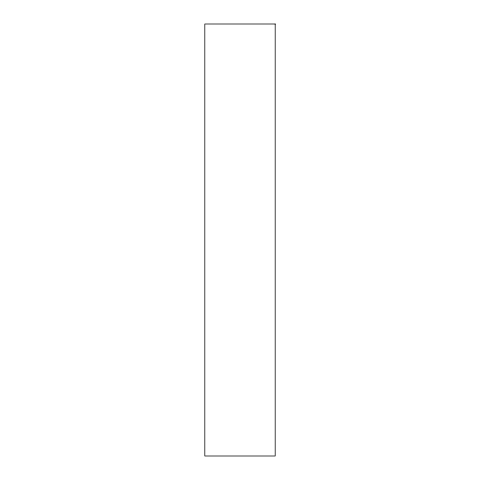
<?xml version="1.0" encoding="UTF-8"?>
<svg xmlns="http://www.w3.org/2000/svg" width="480" height="480" viewBox="0 0 480 480"><rect width="100%" height="100%" fill="white"/><g stroke="black" fill="none" stroke-linecap="round" stroke-linejoin="round"><path stroke-width="0.72" d="M275.184 24L204.816 24L204.816 456L275.184 456L275.184 24"/></g></svg>
